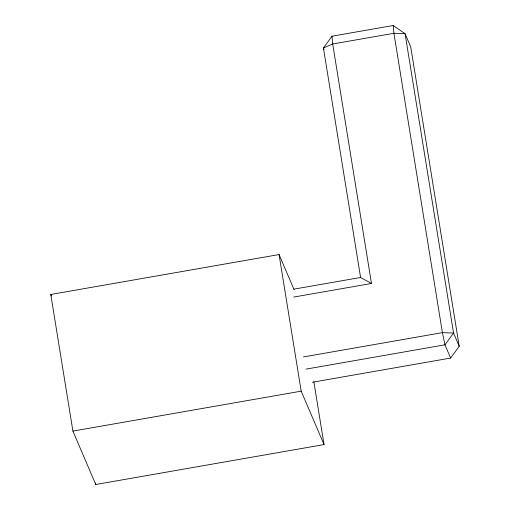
<?xml version="1.0" encoding="UTF-8"?>
<svg xmlns="http://www.w3.org/2000/svg" width="510" height="510" viewBox="0 0 510 510"><rect width="100%" height="100%" fill="white"/><g stroke="black" fill="none" stroke-linecap="round" stroke-linejoin="round"><path stroke-width="0.76" d="M332.016 36.21L323.429 47.972L360.602 277.485L371.478 283.471L332.692 43.981L332.016 36.21L393.242 25.5L405.067 33.692L410.728 46.939L459.217 346.303L450.63 358.065L312.477 382.226M313.86 381.76L324.035 444.573L95.752 484.5L72.911 431.09L50.783 294.474L279.066 254.547L294.085 289.667M293.881 289.151L360.602 277.485M293.766 297.062L371.478 283.471M303.469 356.93L442.406 332.635L453.549 333.055L459.217 346.303M306.025 369.119L444.962 344.817L453.549 333.055L405.067 33.692L393.918 33.271L332.692 43.981L323.429 47.972L324.028 49.368M72.911 431.09L301.187 391.164L324.035 444.573M450.63 358.065L444.962 344.817L442.406 332.635L393.918 33.271L393.242 25.5M50.783 294.474L51.408 295.94M279.066 254.547L301.187 391.164M95.498 482.932L95.752 484.5"/></g></svg>
